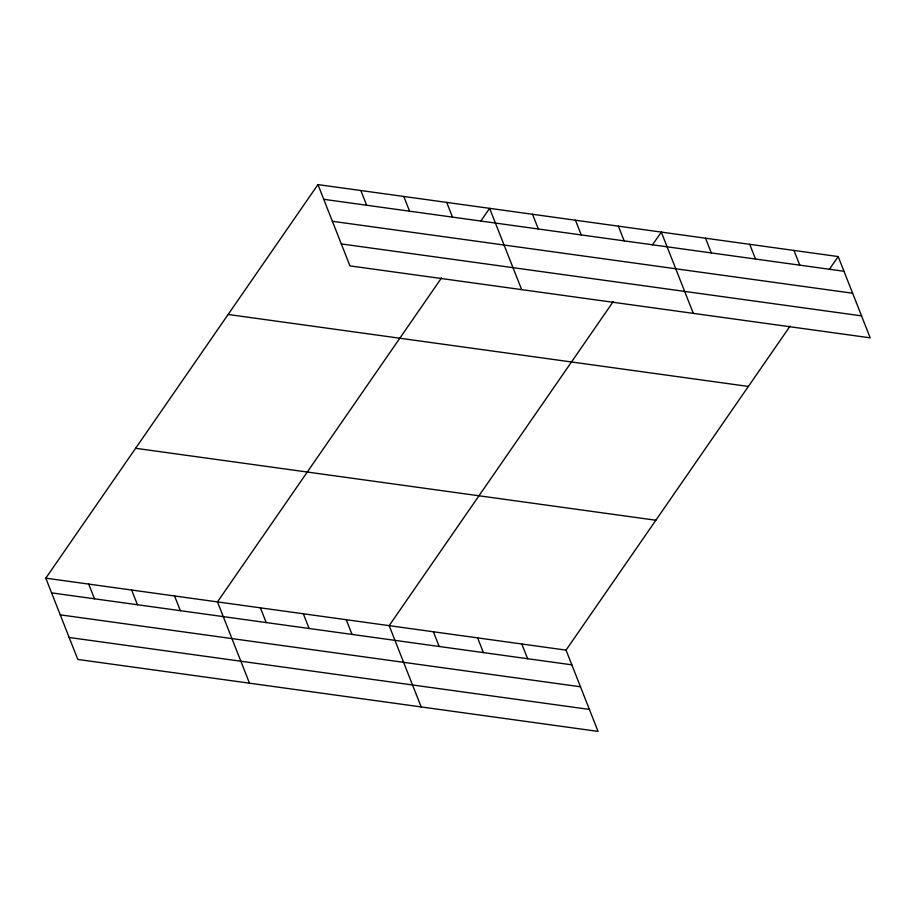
<?xml version="1.0" encoding="UTF-8"?>
<svg xmlns="http://www.w3.org/2000/svg" width="916" height="916" viewBox="0 0 916 916"><rect width="100%" height="100%" fill="white"/><g stroke="black" fill="none" stroke-linecap="round" stroke-linejoin="round"><path stroke-width="1.37" d="M790.073 326.13L566.042 650.12L598.056 731.403L77.814 659.44L45.8 578.156L317.944 184.597L838.186 256.56L870.2 337.844L349.958 265.88L317.944 184.597M441.512 277.926L217.481 601.904L249.496 683.187M480.797 221.1L489.613 208.344L521.639 289.628M613.193 301.673L389.163 625.651L421.177 706.934M652.478 244.847L661.295 232.091L693.32 313.375M829.358 269.315L838.186 256.56M323.737 199.31L843.98 271.273M332.382 221.283L852.636 293.235M341.302 243.919L861.544 315.871M228.13 314.474L748.372 386.438M135.602 448.29L655.845 520.242M45.8 578.156L566.042 650.12M51.594 592.87L571.836 664.833M60.25 614.842L580.492 686.794M69.169 637.479L589.412 709.431M793.966 250.446L799.76 265.148M749.746 244.32L755.54 259.033M705.515 238.206L711.32 252.919M618.38 226.16L624.174 240.874M575.454 220.218L581.259 234.931M532.54 214.287L538.333 229M446.699 202.413L452.493 217.126M403.784 196.471L409.578 211.184M360.858 190.539L366.652 205.253M521.822 644.005L527.616 658.707M477.602 637.88L483.396 652.593M433.382 631.765L439.176 646.478M346.237 619.72L352.042 634.433M303.322 613.777L309.116 628.49M260.396 607.846L266.201 622.559M174.555 595.972L180.36 610.686M131.641 590.03L137.434 604.743M88.715 584.099L94.52 598.812"/></g></svg>
